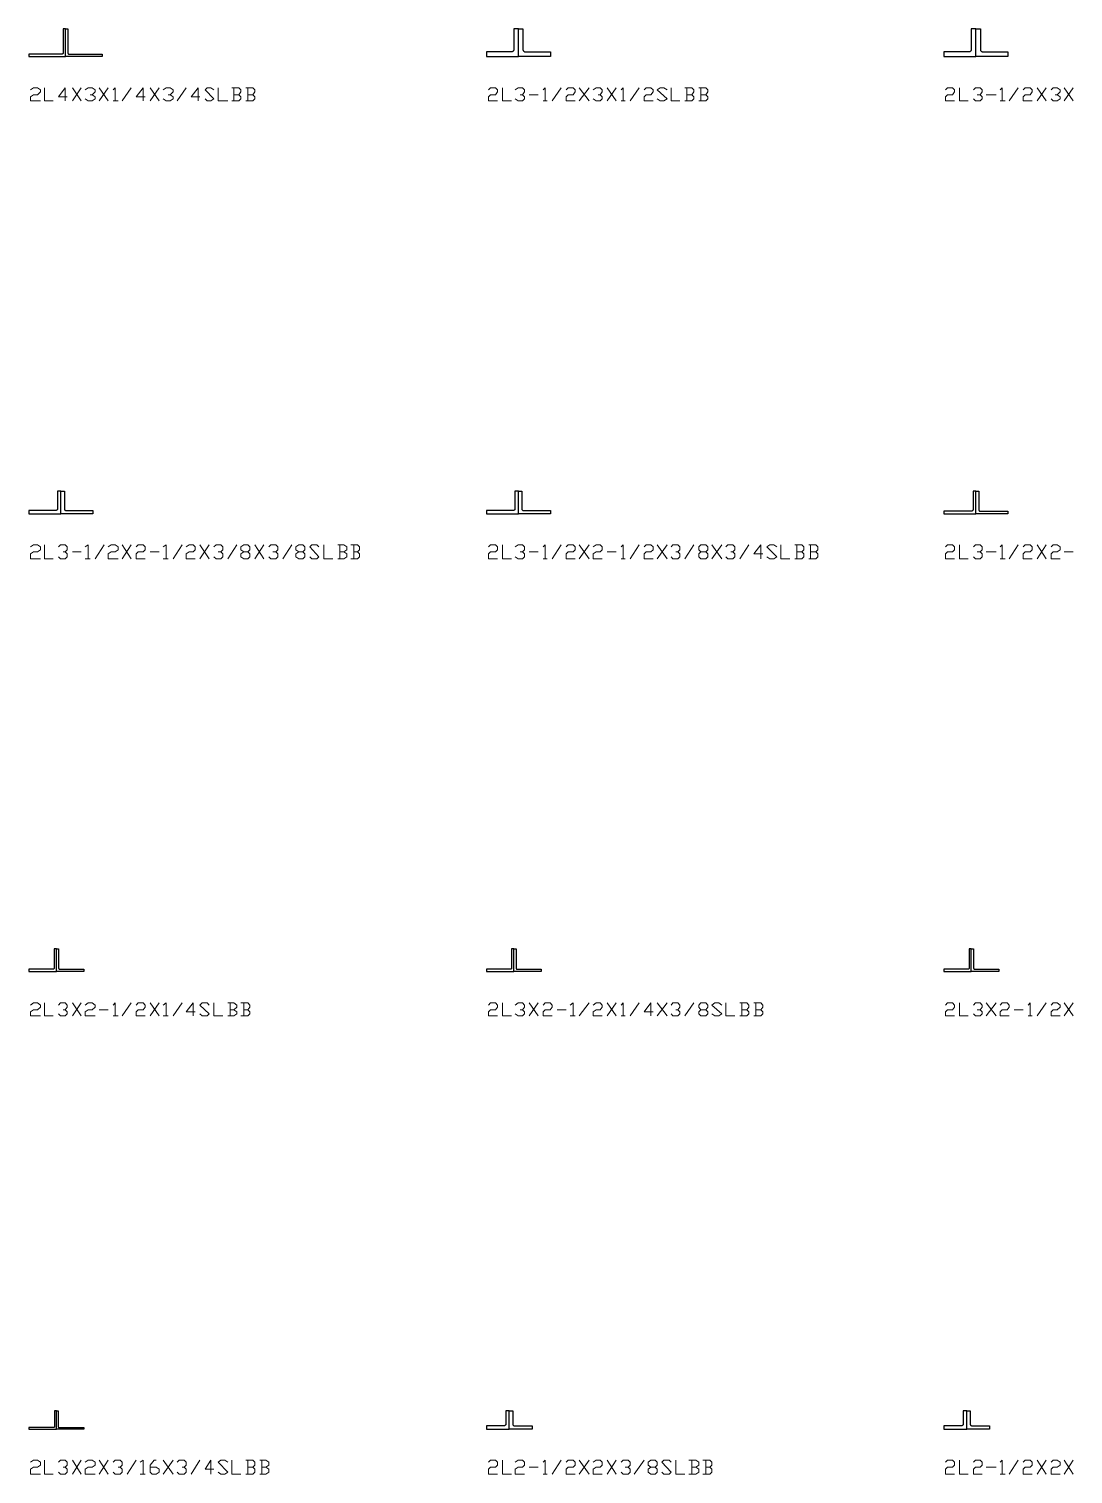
# Model space of a CAD drawing. Header units: inches. Extents: x 0 to 985, y -1555 to 12.
# Drawn here: x 0 to 114.1, y -1554.9 to -1397 of the extents above; entities that cross this region are included whole.
import ezdxf

# ---------------------------------------------------------------- set-up
doc = ezdxf.new("R2010")
doc.units = ezdxf.units.IN
doc.header["$MEASUREMENT"] = 0
doc.layers.add('AISC_STEEL', color=7, linetype='Continuous')

msp = doc.modelspace()

# ---------------------------------------------------------------- linework, layer by layer
at = {"color": 3, "lineweight": 0}
for points in [[(0.16, -1403.65), (0.49, -1403.43), (0.93, -1403.43), (1.26, -1403.65), (1.26, -1403.87), (0.93, -1404.19), (0.49, -1404.19), (0.16, -1404.41), (0.16, -1404.85), (1.26, -1404.85)], [(1.69, -1403.43), (1.69, -1404.85), (2.67, -1404.85)], [(4.2, -1404.41), (3.22, -1404.41), (3.98, -1403.43), (3.98, -1404.85)], [(4.75, -1404.85), (5.73, -1403.43)], [(4.75, -1403.43), (5.73, -1404.85)], [(6.16, -1403.65), (6.49, -1403.43), (6.93, -1403.43), (7.25, -1403.65), (7.25, -1403.87), (6.93, -1404.19), (6.71, -1404.19)], [(7.69, -1404.85), (8.67, -1403.43)], [(7.69, -1403.43), (8.67, -1404.85)], [(9.22, -1403.65), (9.43, -1403.43), (9.43, -1404.85)], [(10.2, -1404.85), (11.18, -1403.43)], [(12.71, -1404.41), (11.72, -1404.41), (12.49, -1403.43), (12.49, -1404.85)], [(13.25, -1404.85), (14.23, -1403.43)], [(13.25, -1403.43), (14.23, -1404.85)], [(14.67, -1403.65), (15, -1403.43), (15.43, -1403.43), (15.76, -1403.65), (15.76, -1403.87), (15.43, -1404.19), (15.21, -1404.19)], [(16.2, -1404.85), (17.18, -1403.43)], [(18.7, -1404.41), (17.72, -1404.41), (18.49, -1403.43), (18.49, -1404.85)], [(19.25, -1404.63), (19.47, -1404.85), (19.9, -1404.85), (20.23, -1404.63), (19.25, -1403.65), (19.47, -1403.43), (19.9, -1403.43), (20.23, -1403.65)], [(20.67, -1403.43), (20.67, -1404.85), (21.76, -1404.85)], [(22.96, -1404.19), (23.17, -1403.87), (23.17, -1403.65), (22.96, -1403.43), (22.19, -1403.43)], [(22.41, -1403.43), (22.41, -1404.85)], [(24.48, -1404.19), (24.7, -1403.87), (24.7, -1403.65), (24.48, -1403.43), (23.72, -1403.43)], [(23.94, -1403.43), (23.94, -1404.85)], [(50.22, -1403.65), (50.44, -1403.43), (50.98, -1403.43), (51.2, -1403.65), (51.2, -1403.87), (50.98, -1404.19), (50.44, -1404.19), (50.22, -1404.41), (50.22, -1404.85), (51.2, -1404.85)], [(51.75, -1403.43), (51.75, -1404.85), (52.73, -1404.85)], [(53.16, -1403.65), (53.49, -1403.43), (53.93, -1403.43), (54.15, -1403.65), (54.15, -1403.87), (53.93, -1404.19), (53.71, -1404.19)], [(56.22, -1403.65), (56.44, -1403.43), (56.44, -1404.85)], [(57.2, -1404.85), (58.18, -1403.43)], [(58.73, -1403.65), (58.94, -1403.43), (59.49, -1403.43), (59.71, -1403.65), (59.71, -1403.87), (59.49, -1404.19), (58.94, -1404.19), (58.73, -1404.41), (58.73, -1404.85), (59.71, -1404.85)], [(60.14, -1404.85), (61.23, -1403.43)], [(60.14, -1403.43), (61.23, -1404.85)], [(61.67, -1403.65), (62, -1403.43), (62.43, -1403.43), (62.65, -1403.65), (62.65, -1403.87), (62.43, -1404.19), (62.22, -1404.19)], [(63.2, -1404.85), (64.18, -1403.43)], [(63.2, -1403.43), (64.18, -1404.85)], [(64.72, -1403.65), (64.94, -1403.43), (64.94, -1404.85)], [(65.7, -1404.85), (66.69, -1403.43)], [(67.23, -1403.65), (67.45, -1403.43), (67.99, -1403.43), (68.21, -1403.65), (68.21, -1403.87), (67.99, -1404.19), (67.45, -1404.19), (67.23, -1404.41), (67.23, -1404.85), (68.21, -1404.85)], [(68.65, -1404.63), (68.98, -1404.85), (69.41, -1404.85), (69.74, -1404.63), (68.65, -1403.65), (68.98, -1403.43), (69.41, -1403.43), (69.74, -1403.65)], [(70.18, -1403.43), (70.18, -1404.85), (71.16, -1404.85)], [(72.47, -1404.19), (72.68, -1403.87), (72.68, -1403.65), (72.47, -1403.43), (71.7, -1403.43)], [(71.92, -1403.43), (71.92, -1404.85)], [(73.99, -1404.19), (74.21, -1403.87), (74.21, -1403.65), (73.99, -1403.43), (73.23, -1403.43)], [(73.45, -1403.43), (73.45, -1404.85)], [(100.17, -1403.65), (100.38, -1403.43), (100.93, -1403.43), (101.15, -1403.65), (101.15, -1403.87), (100.93, -1404.19), (100.38, -1404.19), (100.17, -1404.41), (100.17, -1404.85), (101.15, -1404.85)], [(101.69, -1403.43), (101.69, -1404.85), (102.67, -1404.85)], [(103.22, -1403.65), (103.44, -1403.43), (103.98, -1403.43), (104.2, -1403.65), (104.2, -1403.87), (103.98, -1404.19), (103.65, -1404.19)], [(106.16, -1403.65), (106.38, -1403.43), (106.38, -1404.85)], [(107.14, -1404.85), (108.13, -1403.43)], [(108.67, -1403.65), (108.89, -1403.43), (109.43, -1403.43), (109.65, -1403.65), (109.65, -1403.87), (109.43, -1404.19), (108.89, -1404.19), (108.67, -1404.41), (108.67, -1404.85), (109.65, -1404.85)], [(110.2, -1404.85), (111.18, -1403.43)], [(110.2, -1403.43), (111.18, -1404.85)], [(111.72, -1403.65), (111.94, -1403.43), (112.38, -1403.43), (112.71, -1403.65), (112.71, -1403.87), (112.38, -1404.19), (112.16, -1404.19)], [(113.14, -1404.85), (114.12, -1403.43)], [(113.14, -1403.43), (114.12, -1404.85)], [(6.93, -1404.19), (7.25, -1404.41), (7.25, -1404.63), (6.93, -1404.85), (6.49, -1404.85), (6.16, -1404.63)], [(9.22, -1404.85), (9.76, -1404.85)], [(15.43, -1404.19), (15.76, -1404.41), (15.76, -1404.63), (15.43, -1404.85), (15, -1404.85), (14.67, -1404.63)], [(22.19, -1404.85), (22.96, -1404.85), (23.17, -1404.63), (23.17, -1404.41), (22.96, -1404.19), (22.41, -1404.19)], [(23.72, -1404.85), (24.48, -1404.85), (24.7, -1404.63), (24.7, -1404.41), (24.48, -1404.19), (23.94, -1404.19)], [(53.93, -1404.19), (54.15, -1404.41), (54.15, -1404.63), (53.93, -1404.85), (53.49, -1404.85), (53.16, -1404.63)], [(54.69, -1404.19), (55.67, -1404.19)], [(56.22, -1404.85), (56.65, -1404.85)], [(62.43, -1404.19), (62.65, -1404.41), (62.65, -1404.63), (62.43, -1404.85), (62, -1404.85), (61.67, -1404.63)], [(64.72, -1404.85), (65.16, -1404.85)], [(71.7, -1404.85), (72.47, -1404.85), (72.68, -1404.63), (72.68, -1404.41), (72.47, -1404.19), (71.92, -1404.19)], [(73.23, -1404.85), (73.99, -1404.85), (74.21, -1404.63), (74.21, -1404.41), (73.99, -1404.19), (73.45, -1404.19)], [(103.98, -1404.19), (104.2, -1404.41), (104.2, -1404.63), (103.98, -1404.85), (103.44, -1404.85), (103.22, -1404.63)], [(104.64, -1404.19), (105.73, -1404.19)], [(106.16, -1404.85), (106.71, -1404.85)], [(112.38, -1404.19), (112.71, -1404.41), (112.71, -1404.63), (112.38, -1404.85), (111.94, -1404.85), (111.72, -1404.63)], [(0.16, -1453.59), (0.49, -1453.38), (0.93, -1453.38), (1.26, -1453.59), (1.26, -1453.92), (0.93, -1454.14), (0.49, -1454.14), (0.16, -1454.36), (0.16, -1454.9), (1.26, -1454.9)], [(1.69, -1453.38), (1.69, -1454.9), (2.67, -1454.9)], [(3.22, -1453.59), (3.44, -1453.38), (3.98, -1453.38), (4.2, -1453.59), (4.2, -1453.92), (3.98, -1454.14), (3.76, -1454.14)], [(3.98, -1454.14), (4.2, -1454.36), (4.2, -1454.69), (3.98, -1454.9), (3.44, -1454.9), (3.22, -1454.69)], [(4.75, -1454.14), (5.73, -1454.14)], [(6.16, -1453.59), (6.49, -1453.38), (6.49, -1454.9)], [(7.25, -1454.9), (8.23, -1453.38)], [(8.67, -1453.59), (9, -1453.38), (9.43, -1453.38), (9.76, -1453.59), (9.76, -1453.92), (9.43, -1454.14), (9, -1454.14), (8.67, -1454.36), (8.67, -1454.9), (9.76, -1454.9)], [(10.2, -1454.9), (11.18, -1453.38)], [(10.2, -1453.38), (11.18, -1454.9)], [(11.72, -1453.59), (11.94, -1453.38), (12.49, -1453.38), (12.71, -1453.59), (12.71, -1453.92), (12.49, -1454.14), (11.94, -1454.14), (11.72, -1454.36), (11.72, -1454.9), (12.71, -1454.9)], [(13.25, -1454.14), (14.23, -1454.14)], [(14.67, -1453.59), (15, -1453.38), (15, -1454.9)], [(15.76, -1454.9), (16.74, -1453.38)], [(17.18, -1453.59), (17.5, -1453.38), (17.94, -1453.38), (18.16, -1453.59), (18.16, -1453.92), (17.94, -1454.14), (17.5, -1454.14), (17.18, -1454.36), (17.18, -1454.9), (18.16, -1454.9)], [(18.7, -1454.9), (19.69, -1453.38)], [(18.7, -1453.38), (19.69, -1454.9)], [(20.23, -1453.59), (20.45, -1453.38), (20.99, -1453.38), (21.21, -1453.59), (21.21, -1453.92), (20.99, -1454.14), (20.67, -1454.14)], [(20.99, -1454.14), (21.21, -1454.36), (21.21, -1454.69), (20.99, -1454.9), (20.45, -1454.9), (20.23, -1454.69)], [(21.76, -1454.9), (22.74, -1453.38)], [(23.94, -1454.14), (24.16, -1454.36), (24.16, -1454.69), (23.94, -1454.9), (23.5, -1454.9), (23.17, -1454.69), (23.17, -1454.36), (23.5, -1454.14), (23.94, -1454.14), (24.16, -1453.92), (24.16, -1453.59), (23.94, -1453.38), (23.5, -1453.38), (23.17, -1453.59), (23.17, -1453.92), (23.5, -1454.14)], [(24.7, -1454.9), (25.68, -1453.38)], [(24.7, -1453.38), (25.68, -1454.9)], [(26.23, -1453.59), (26.45, -1453.38), (26.99, -1453.38), (27.21, -1453.59), (27.21, -1453.92), (26.99, -1454.14), (26.66, -1454.14)], [(26.99, -1454.14), (27.21, -1454.36), (27.21, -1454.69), (26.99, -1454.9), (26.45, -1454.9), (26.23, -1454.69)], [(27.75, -1454.9), (28.74, -1453.38)], [(29.94, -1454.14), (30.15, -1454.36), (30.15, -1454.69), (29.94, -1454.9), (29.5, -1454.9), (29.17, -1454.69), (29.17, -1454.36), (29.5, -1454.14), (29.94, -1454.14), (30.15, -1453.92), (30.15, -1453.59), (29.94, -1453.38), (29.5, -1453.38), (29.17, -1453.59), (29.17, -1453.92), (29.5, -1454.14)], [(30.7, -1454.69), (30.92, -1454.9), (31.46, -1454.9), (31.68, -1454.69), (30.7, -1453.59), (30.92, -1453.38), (31.46, -1453.38), (31.68, -1453.59)], [(32.23, -1453.38), (32.23, -1454.9), (33.21, -1454.9)], [(34.41, -1454.14), (34.73, -1453.92), (34.73, -1453.59), (34.41, -1453.38), (33.75, -1453.38)], [(33.75, -1454.9), (34.41, -1454.9), (34.73, -1454.69), (34.73, -1454.36), (34.41, -1454.14), (33.97, -1454.14)], [(33.97, -1453.38), (33.97, -1454.9)], [(35.93, -1454.14), (36.15, -1453.92), (36.15, -1453.59), (35.93, -1453.38), (35.17, -1453.38)], [(35.17, -1454.9), (35.93, -1454.9), (36.15, -1454.69), (36.15, -1454.36), (35.93, -1454.14), (35.5, -1454.14)], [(35.5, -1453.38), (35.5, -1454.9)], [(50.22, -1453.59), (50.44, -1453.38), (50.98, -1453.38), (51.2, -1453.59), (51.2, -1453.92), (50.98, -1454.14), (50.44, -1454.14), (50.22, -1454.36), (50.22, -1454.9), (51.2, -1454.9)], [(51.75, -1453.38), (51.75, -1454.9), (52.73, -1454.9)], [(53.16, -1453.59), (53.49, -1453.38), (53.93, -1453.38), (54.15, -1453.59), (54.15, -1453.92), (53.93, -1454.14), (53.71, -1454.14)], [(53.93, -1454.14), (54.15, -1454.36), (54.15, -1454.69), (53.93, -1454.9), (53.49, -1454.9), (53.16, -1454.69)], [(54.69, -1454.14), (55.67, -1454.14)], [(56.22, -1453.59), (56.44, -1453.38), (56.44, -1454.9)], [(57.2, -1454.9), (58.18, -1453.38)], [(58.73, -1453.59), (58.94, -1453.38), (59.49, -1453.38), (59.71, -1453.59), (59.71, -1453.92), (59.49, -1454.14), (58.94, -1454.14), (58.73, -1454.36), (58.73, -1454.9), (59.71, -1454.9)], [(60.14, -1454.9), (61.23, -1453.38)], [(60.14, -1453.38), (61.23, -1454.9)], [(61.67, -1453.59), (62, -1453.38), (62.43, -1453.38), (62.65, -1453.59), (62.65, -1453.92), (62.43, -1454.14), (62, -1454.14), (61.67, -1454.36), (61.67, -1454.9), (62.65, -1454.9)], [(63.2, -1454.14), (64.18, -1454.14)], [(64.72, -1453.59), (64.94, -1453.38), (64.94, -1454.9)], [(65.7, -1454.9), (66.69, -1453.38)], [(67.23, -1453.59), (67.45, -1453.38), (67.99, -1453.38), (68.21, -1453.59), (68.21, -1453.92), (67.99, -1454.14), (67.45, -1454.14), (67.23, -1454.36), (67.23, -1454.9), (68.21, -1454.9)], [(68.65, -1454.9), (69.74, -1453.38)], [(68.65, -1453.38), (69.74, -1454.9)], [(70.18, -1453.59), (70.39, -1453.38), (70.94, -1453.38), (71.16, -1453.59), (71.16, -1453.92), (70.94, -1454.14), (70.72, -1454.14)], [(70.94, -1454.14), (71.16, -1454.36), (71.16, -1454.69), (70.94, -1454.9), (70.39, -1454.9), (70.18, -1454.69)], [(71.7, -1454.9), (72.68, -1453.38)], [(73.99, -1454.14), (74.21, -1454.36), (74.21, -1454.69), (73.99, -1454.9), (73.45, -1454.9), (73.23, -1454.69), (73.23, -1454.36), (73.45, -1454.14), (73.99, -1454.14), (74.21, -1453.92), (74.21, -1453.59), (73.99, -1453.38), (73.45, -1453.38), (73.23, -1453.59), (73.23, -1453.92), (73.45, -1454.14)], [(74.65, -1454.9), (75.74, -1453.38)], [(74.65, -1453.38), (75.74, -1454.9)], [(76.17, -1453.59), (76.39, -1453.38), (76.94, -1453.38), (77.16, -1453.59), (77.16, -1453.92), (76.94, -1454.14), (76.72, -1454.14)], [(76.94, -1454.14), (77.16, -1454.36), (77.16, -1454.69), (76.94, -1454.9), (76.39, -1454.9), (76.17, -1454.69)], [(77.7, -1454.9), (78.68, -1453.38)], [(80.21, -1454.36), (79.23, -1454.36), (79.99, -1453.38), (79.99, -1454.9)], [(80.64, -1454.69), (80.97, -1454.9), (81.41, -1454.9), (81.74, -1454.69), (80.64, -1453.59), (80.97, -1453.38), (81.41, -1453.38), (81.74, -1453.59)], [(82.17, -1453.38), (82.17, -1454.9), (83.15, -1454.9)], [(84.46, -1454.14), (84.68, -1453.92), (84.68, -1453.59), (84.46, -1453.38), (83.7, -1453.38)], [(83.7, -1454.9), (84.46, -1454.9), (84.68, -1454.69), (84.68, -1454.36), (84.46, -1454.14), (83.92, -1454.14)], [(83.92, -1453.38), (83.92, -1454.9)], [(85.99, -1454.14), (86.21, -1453.92), (86.21, -1453.59), (85.99, -1453.38), (85.23, -1453.38)], [(85.23, -1454.9), (85.99, -1454.9), (86.21, -1454.69), (86.21, -1454.36), (85.99, -1454.14), (85.44, -1454.14)], [(85.44, -1453.38), (85.44, -1454.9)], [(100.17, -1453.59), (100.38, -1453.38), (100.93, -1453.38), (101.15, -1453.59), (101.15, -1453.92), (100.93, -1454.14), (100.38, -1454.14), (100.17, -1454.36), (100.17, -1454.9), (101.15, -1454.9)], [(101.69, -1453.38), (101.69, -1454.9), (102.67, -1454.9)], [(103.22, -1453.59), (103.44, -1453.38), (103.98, -1453.38), (104.2, -1453.59), (104.2, -1453.92), (103.98, -1454.14), (103.65, -1454.14)], [(103.98, -1454.14), (104.2, -1454.36), (104.2, -1454.69), (103.98, -1454.9), (103.44, -1454.9), (103.22, -1454.69)], [(104.64, -1454.14), (105.73, -1454.14)], [(106.16, -1453.59), (106.38, -1453.38), (106.38, -1454.9)], [(107.14, -1454.9), (108.13, -1453.38)], [(108.67, -1453.59), (108.89, -1453.38), (109.43, -1453.38), (109.65, -1453.59), (109.65, -1453.92), (109.43, -1454.14), (108.89, -1454.14), (108.67, -1454.36), (108.67, -1454.9), (109.65, -1454.9)], [(110.2, -1454.9), (111.18, -1453.38)], [(110.2, -1453.38), (111.18, -1454.9)], [(111.72, -1453.59), (111.94, -1453.38), (112.38, -1453.38), (112.71, -1453.59), (112.71, -1453.92), (112.38, -1454.14), (111.94, -1454.14), (111.72, -1454.36), (111.72, -1454.9), (112.71, -1454.9)], [(113.14, -1454.14), (114.12, -1454.14)], [(6.16, -1454.9), (6.71, -1454.9)], [(14.67, -1454.9), (15.21, -1454.9)], [(56.22, -1454.9), (56.65, -1454.9)], [(64.72, -1454.9), (65.16, -1454.9)], [(106.16, -1454.9), (106.71, -1454.9)], [(0.16, -1503.65), (0.49, -1503.43), (0.93, -1503.43), (1.26, -1503.65), (1.26, -1503.87), (0.93, -1504.19), (0.49, -1504.19), (0.16, -1504.41), (0.16, -1504.85), (1.26, -1504.85)], [(1.69, -1503.43), (1.69, -1504.85), (2.67, -1504.85)], [(3.22, -1503.65), (3.44, -1503.43), (3.98, -1503.43), (4.2, -1503.65), (4.2, -1503.87), (3.98, -1504.19), (3.76, -1504.19)], [(3.98, -1504.19), (4.2, -1504.41), (4.2, -1504.63), (3.98, -1504.85), (3.44, -1504.85), (3.22, -1504.63)], [(4.75, -1504.85), (5.73, -1503.43)], [(4.75, -1503.43), (5.73, -1504.85)], [(6.16, -1503.65), (6.49, -1503.43), (6.93, -1503.43), (7.25, -1503.65), (7.25, -1503.87), (6.93, -1504.19), (6.49, -1504.19), (6.16, -1504.41), (6.16, -1504.85), (7.25, -1504.85)], [(7.69, -1504.19), (8.67, -1504.19)], [(9.22, -1503.65), (9.43, -1503.43), (9.43, -1504.85)], [(10.2, -1504.85), (11.18, -1503.43)], [(11.72, -1503.65), (11.94, -1503.43), (12.49, -1503.43), (12.71, -1503.65), (12.71, -1503.87), (12.49, -1504.19), (11.94, -1504.19), (11.72, -1504.41), (11.72, -1504.85), (12.71, -1504.85)], [(13.25, -1504.85), (14.23, -1503.43)], [(13.25, -1503.43), (14.23, -1504.85)], [(14.67, -1503.65), (15, -1503.43), (15, -1504.85)], [(15.76, -1504.85), (16.74, -1503.43)], [(18.16, -1504.41), (17.18, -1504.41), (17.94, -1503.43), (17.94, -1504.85)], [(18.7, -1504.63), (18.92, -1504.85), (19.47, -1504.85), (19.69, -1504.63), (18.7, -1503.65), (18.92, -1503.43), (19.47, -1503.43), (19.69, -1503.65)], [(20.23, -1503.43), (20.23, -1504.85), (21.21, -1504.85)], [(22.41, -1504.19), (22.74, -1503.87), (22.74, -1503.65), (22.41, -1503.43), (21.76, -1503.43)], [(21.76, -1504.85), (22.41, -1504.85), (22.74, -1504.63), (22.74, -1504.41), (22.41, -1504.19), (21.98, -1504.19)], [(21.98, -1503.43), (21.98, -1504.85)], [(23.94, -1504.19), (24.16, -1503.87), (24.16, -1503.65), (23.94, -1503.43), (23.17, -1503.43)], [(23.17, -1504.85), (23.94, -1504.85), (24.16, -1504.63), (24.16, -1504.41), (23.94, -1504.19), (23.5, -1504.19)], [(23.5, -1503.43), (23.5, -1504.85)], [(50.22, -1503.65), (50.44, -1503.43), (50.98, -1503.43), (51.2, -1503.65), (51.2, -1503.87), (50.98, -1504.19), (50.44, -1504.19), (50.22, -1504.41), (50.22, -1504.85), (51.2, -1504.85)], [(51.75, -1503.43), (51.75, -1504.85), (52.73, -1504.85)], [(53.16, -1503.65), (53.49, -1503.43), (53.93, -1503.43), (54.15, -1503.65), (54.15, -1503.87), (53.93, -1504.19), (53.71, -1504.19)], [(53.93, -1504.19), (54.15, -1504.41), (54.15, -1504.63), (53.93, -1504.85), (53.49, -1504.85), (53.16, -1504.63)], [(54.69, -1504.85), (55.67, -1503.43)], [(54.69, -1503.43), (55.67, -1504.85)], [(56.22, -1503.65), (56.44, -1503.43), (56.98, -1503.43), (57.2, -1503.65), (57.2, -1503.87), (56.98, -1504.19), (56.44, -1504.19), (56.22, -1504.41), (56.22, -1504.85), (57.2, -1504.85)], [(57.74, -1504.19), (58.73, -1504.19)], [(59.16, -1503.65), (59.49, -1503.43), (59.49, -1504.85)], [(60.14, -1504.85), (61.23, -1503.43)], [(61.67, -1503.65), (62, -1503.43), (62.43, -1503.43), (62.65, -1503.65), (62.65, -1503.87), (62.43, -1504.19), (62, -1504.19), (61.67, -1504.41), (61.67, -1504.85), (62.65, -1504.85)], [(63.2, -1504.85), (64.18, -1503.43)], [(63.2, -1503.43), (64.18, -1504.85)], [(64.72, -1503.65), (64.94, -1503.43), (64.94, -1504.85)], [(65.7, -1504.85), (66.69, -1503.43)], [(68.21, -1504.41), (67.23, -1504.41), (67.99, -1503.43), (67.99, -1504.85)], [(68.65, -1504.85), (69.74, -1503.43)], [(68.65, -1503.43), (69.74, -1504.85)], [(70.18, -1503.65), (70.39, -1503.43), (70.94, -1503.43), (71.16, -1503.65), (71.16, -1503.87), (70.94, -1504.19), (70.72, -1504.19)], [(70.94, -1504.19), (71.16, -1504.41), (71.16, -1504.63), (70.94, -1504.85), (70.39, -1504.85), (70.18, -1504.63)], [(71.7, -1504.85), (72.68, -1503.43)], [(73.99, -1504.19), (74.21, -1504.41), (74.21, -1504.63), (73.99, -1504.85), (73.45, -1504.85), (73.23, -1504.63), (73.23, -1504.41), (73.45, -1504.19), (73.99, -1504.19), (74.21, -1503.87), (74.21, -1503.65), (73.99, -1503.43), (73.45, -1503.43), (73.23, -1503.65), (73.23, -1503.87), (73.45, -1504.19)], [(74.65, -1504.63), (74.97, -1504.85), (75.41, -1504.85), (75.74, -1504.63), (74.65, -1503.65), (74.97, -1503.43), (75.41, -1503.43), (75.74, -1503.65)], [(76.17, -1503.43), (76.17, -1504.85), (77.16, -1504.85)], [(78.46, -1504.19), (78.68, -1503.87), (78.68, -1503.65), (78.46, -1503.43), (77.7, -1503.43)], [(77.7, -1504.85), (78.46, -1504.85), (78.68, -1504.63), (78.68, -1504.41), (78.46, -1504.19), (77.92, -1504.19)], [(77.92, -1503.43), (77.92, -1504.85)], [(79.99, -1504.19), (80.21, -1503.87), (80.21, -1503.65), (79.99, -1503.43), (79.23, -1503.43)], [(79.23, -1504.85), (79.99, -1504.85), (80.21, -1504.63), (80.21, -1504.41), (79.99, -1504.19), (79.45, -1504.19)], [(79.45, -1503.43), (79.45, -1504.85)], [(100.17, -1503.65), (100.38, -1503.43), (100.93, -1503.43), (101.15, -1503.65), (101.15, -1503.87), (100.93, -1504.19), (100.38, -1504.19), (100.17, -1504.41), (100.17, -1504.85), (101.15, -1504.85)], [(101.69, -1503.43), (101.69, -1504.85), (102.67, -1504.85)], [(103.22, -1503.65), (103.44, -1503.43), (103.98, -1503.43), (104.2, -1503.65), (104.2, -1503.87), (103.98, -1504.19), (103.65, -1504.19)], [(103.98, -1504.19), (104.2, -1504.41), (104.2, -1504.63), (103.98, -1504.85), (103.44, -1504.85), (103.22, -1504.63)], [(104.64, -1504.85), (105.73, -1503.43)], [(104.64, -1503.43), (105.73, -1504.85)], [(106.16, -1503.65), (106.38, -1503.43), (106.93, -1503.43), (107.14, -1503.65), (107.14, -1503.87), (106.93, -1504.19), (106.38, -1504.19), (106.16, -1504.41), (106.16, -1504.85), (107.14, -1504.85)], [(107.69, -1504.19), (108.67, -1504.19)], [(109.22, -1503.65), (109.43, -1503.43), (109.43, -1504.85)], [(110.2, -1504.85), (111.18, -1503.43)], [(111.72, -1503.65), (111.94, -1503.43), (112.38, -1503.43), (112.71, -1503.65), (112.71, -1503.87), (112.38, -1504.19), (111.94, -1504.19), (111.72, -1504.41), (111.72, -1504.85), (112.71, -1504.85)], [(113.14, -1504.85), (114.12, -1503.43)], [(113.14, -1503.43), (114.12, -1504.85)], [(9.22, -1504.85), (9.76, -1504.85)], [(14.67, -1504.85), (15.21, -1504.85)], [(59.16, -1504.85), (59.71, -1504.85)], [(64.72, -1504.85), (65.16, -1504.85)], [(109.22, -1504.85), (109.65, -1504.85)], [(0.16, -1553.59), (0.49, -1553.38), (0.93, -1553.38), (1.26, -1553.59), (1.26, -1553.92), (0.93, -1554.14), (0.49, -1554.14), (0.16, -1554.36), (0.16, -1554.9), (1.26, -1554.9)], [(1.69, -1553.38), (1.69, -1554.9), (2.67, -1554.9)], [(3.22, -1553.59), (3.44, -1553.38), (3.98, -1553.38), (4.2, -1553.59), (4.2, -1553.92), (3.98, -1554.14), (3.76, -1554.14)], [(4.75, -1554.9), (5.73, -1553.38)], [(4.75, -1553.38), (5.73, -1554.9)], [(6.16, -1553.59), (6.49, -1553.38), (6.93, -1553.38), (7.25, -1553.59), (7.25, -1553.92), (6.93, -1554.14), (6.49, -1554.14), (6.16, -1554.36), (6.16, -1554.9), (7.25, -1554.9)], [(7.69, -1554.9), (8.67, -1553.38)], [(7.69, -1553.38), (8.67, -1554.9)], [(9.22, -1553.59), (9.43, -1553.38), (9.98, -1553.38), (10.2, -1553.59), (10.2, -1553.92), (9.98, -1554.14), (9.76, -1554.14)], [(10.74, -1554.9), (11.72, -1553.38)], [(12.16, -1553.59), (12.49, -1553.38), (12.49, -1554.9)], [(13.25, -1554.14), (13.91, -1554.14), (14.23, -1554.36), (14.23, -1554.69), (13.91, -1554.9), (13.47, -1554.9), (13.25, -1554.69), (13.25, -1553.92), (13.69, -1553.38), (13.91, -1553.38)], [(14.67, -1554.9), (15.76, -1553.38)], [(14.67, -1553.38), (15.76, -1554.9)], [(16.2, -1553.59), (16.41, -1553.38), (16.96, -1553.38), (17.18, -1553.59), (17.18, -1553.92), (16.96, -1554.14), (16.74, -1554.14)], [(17.72, -1554.9), (18.7, -1553.38)], [(20.23, -1554.36), (19.25, -1554.36), (19.9, -1553.38), (19.9, -1554.9)], [(20.67, -1554.69), (20.99, -1554.9), (21.43, -1554.9), (21.76, -1554.69), (20.67, -1553.59), (20.99, -1553.38), (21.43, -1553.38), (21.76, -1553.59)], [(22.19, -1553.38), (22.19, -1554.9), (23.17, -1554.9)], [(24.48, -1554.14), (24.7, -1553.92), (24.7, -1553.59), (24.48, -1553.38), (23.72, -1553.38)], [(23.94, -1553.38), (23.94, -1554.9)], [(25.9, -1554.14), (26.23, -1553.92), (26.23, -1553.59), (25.9, -1553.38), (25.25, -1553.38)], [(25.46, -1553.38), (25.46, -1554.9)], [(50.22, -1553.59), (50.44, -1553.38), (50.98, -1553.38), (51.2, -1553.59), (51.2, -1553.92), (50.98, -1554.14), (50.44, -1554.14), (50.22, -1554.36), (50.22, -1554.9), (51.2, -1554.9)], [(51.75, -1553.38), (51.75, -1554.9), (52.73, -1554.9)], [(53.16, -1553.59), (53.49, -1553.38), (53.93, -1553.38), (54.15, -1553.59), (54.15, -1553.92), (53.93, -1554.14), (53.49, -1554.14), (53.16, -1554.36), (53.16, -1554.9), (54.15, -1554.9)], [(56.22, -1553.59), (56.44, -1553.38), (56.44, -1554.9)], [(57.2, -1554.9), (58.18, -1553.38)], [(58.73, -1553.59), (58.94, -1553.38), (59.49, -1553.38), (59.71, -1553.59), (59.71, -1553.92), (59.49, -1554.14), (58.94, -1554.14), (58.73, -1554.36), (58.73, -1554.9), (59.71, -1554.9)], [(60.14, -1554.9), (61.23, -1553.38)], [(60.14, -1553.38), (61.23, -1554.9)], [(61.67, -1553.59), (62, -1553.38), (62.43, -1553.38), (62.65, -1553.59), (62.65, -1553.92), (62.43, -1554.14), (62, -1554.14), (61.67, -1554.36), (61.67, -1554.9), (62.65, -1554.9)], [(63.2, -1554.9), (64.18, -1553.38)], [(63.2, -1553.38), (64.18, -1554.9)], [(64.72, -1553.59), (64.94, -1553.38), (65.49, -1553.38), (65.7, -1553.59), (65.7, -1553.92), (65.49, -1554.14), (65.16, -1554.14)], [(66.14, -1554.9), (67.23, -1553.38)], [(68.43, -1554.14), (68.65, -1554.36), (68.65, -1554.69), (68.43, -1554.9), (67.99, -1554.9), (67.67, -1554.69), (67.67, -1554.36), (67.99, -1554.14), (68.43, -1554.14), (68.65, -1553.92), (68.65, -1553.59), (68.43, -1553.38), (67.99, -1553.38), (67.67, -1553.59), (67.67, -1553.92), (67.99, -1554.14)], [(69.19, -1554.69), (69.41, -1554.9), (69.96, -1554.9), (70.18, -1554.69), (69.19, -1553.59), (69.41, -1553.38), (69.96, -1553.38), (70.18, -1553.59)], [(70.72, -1553.38), (70.72, -1554.9), (71.7, -1554.9)], [(72.9, -1554.14), (73.23, -1553.92), (73.23, -1553.59), (72.9, -1553.38), (72.14, -1553.38)], [(72.47, -1553.38), (72.47, -1554.9)], [(74.43, -1554.14), (74.65, -1553.92), (74.65, -1553.59), (74.43, -1553.38), (73.67, -1553.38)], [(73.99, -1553.38), (73.99, -1554.9)], [(100.17, -1553.59), (100.38, -1553.38), (100.93, -1553.38), (101.15, -1553.59), (101.15, -1553.92), (100.93, -1554.14), (100.38, -1554.14), (100.17, -1554.36), (100.17, -1554.9), (101.15, -1554.9)], [(101.69, -1553.38), (101.69, -1554.9), (102.67, -1554.9)], [(103.22, -1553.59), (103.44, -1553.38), (103.98, -1553.38), (104.2, -1553.59), (104.2, -1553.92), (103.98, -1554.14), (103.44, -1554.14), (103.22, -1554.36), (103.22, -1554.9), (104.2, -1554.9)], [(106.16, -1553.59), (106.38, -1553.38), (106.38, -1554.9)], [(107.14, -1554.9), (108.13, -1553.38)], [(108.67, -1553.59), (108.89, -1553.38), (109.43, -1553.38), (109.65, -1553.59), (109.65, -1553.92), (109.43, -1554.14), (108.89, -1554.14), (108.67, -1554.36), (108.67, -1554.9), (109.65, -1554.9)], [(110.2, -1554.9), (111.18, -1553.38)], [(110.2, -1553.38), (111.18, -1554.9)], [(111.72, -1553.59), (111.94, -1553.38), (112.38, -1553.38), (112.71, -1553.59), (112.71, -1553.92), (112.38, -1554.14), (111.94, -1554.14), (111.72, -1554.36), (111.72, -1554.9), (112.71, -1554.9)], [(113.14, -1554.9), (114.12, -1553.38)], [(113.14, -1553.38), (114.12, -1554.9)], [(3.98, -1554.14), (4.2, -1554.36), (4.2, -1554.69), (3.98, -1554.9), (3.44, -1554.9), (3.22, -1554.69)], [(9.98, -1554.14), (10.2, -1554.36), (10.2, -1554.69), (9.98, -1554.9), (9.43, -1554.9), (9.22, -1554.69)], [(12.16, -1554.9), (12.71, -1554.9)], [(16.96, -1554.14), (17.18, -1554.36), (17.18, -1554.69), (16.96, -1554.9), (16.41, -1554.9), (16.2, -1554.69)], [(23.72, -1554.9), (24.48, -1554.9), (24.7, -1554.69), (24.7, -1554.36), (24.48, -1554.14), (23.94, -1554.14)], [(25.25, -1554.9), (25.9, -1554.9), (26.23, -1554.69), (26.23, -1554.36), (25.9, -1554.14), (25.46, -1554.14)], [(54.69, -1554.14), (55.67, -1554.14)], [(56.22, -1554.9), (56.65, -1554.9)], [(65.49, -1554.14), (65.7, -1554.36), (65.7, -1554.69), (65.49, -1554.9), (64.94, -1554.9), (64.72, -1554.69)], [(72.14, -1554.9), (72.9, -1554.9), (73.23, -1554.69), (73.23, -1554.36), (72.9, -1554.14), (72.47, -1554.14)], [(73.67, -1554.9), (74.43, -1554.9), (74.65, -1554.69), (74.65, -1554.36), (74.43, -1554.14), (73.99, -1554.14)], [(104.64, -1554.14), (105.73, -1554.14)], [(106.16, -1554.9), (106.71, -1554.9)]]:
    msp.add_lwpolyline(points, dxfattribs=at)
at = {"layer": 'AISC_STEEL'}
for points in [[(0, -1400), (4, -1400), (4, -1397), (3.75, -1397), (3.75, -1399.62), (3.75, -1399.64), (3.75, -1399.66), (3.74, -1399.67), (3.73, -1399.69), (3.72, -1399.7), (3.71, -1399.71), (3.7, -1399.72), (3.69, -1399.73), (3.67, -1399.74), (3.66, -1399.75), (3.64, -1399.75), (3.62, -1399.75), (0, -1399.75)], [(8, -1400), (4, -1400), (4, -1397), (4.25, -1397), (4.25, -1399.62), (4.25, -1399.64), (4.25, -1399.66), (4.26, -1399.67), (4.27, -1399.69), (4.28, -1399.7), (4.29, -1399.71), (4.3, -1399.72), (4.31, -1399.73), (4.33, -1399.74), (4.34, -1399.75), (4.36, -1399.75), (4.38, -1399.75), (8, -1399.75)], [(50, -1400), (53.5, -1400), (53.5, -1397), (53, -1397), (53, -1399.25), (53, -1399.28), (52.99, -1399.31), (52.99, -1399.33), (52.98, -1399.36), (52.96, -1399.38), (52.95, -1399.41), (52.93, -1399.43), (52.91, -1399.45), (52.88, -1399.46), (52.86, -1399.48), (52.83, -1399.49), (52.81, -1399.49), (52.78, -1399.5), (52.75, -1399.5), (50, -1399.5)], [(57, -1400), (53.5, -1400), (53.5, -1397), (54, -1397), (54, -1399.25), (54, -1399.28), (54.01, -1399.31), (54.01, -1399.33), (54.02, -1399.36), (54.04, -1399.38), (54.05, -1399.41), (54.07, -1399.43), (54.09, -1399.45), (54.12, -1399.46), (54.14, -1399.48), (54.17, -1399.49), (54.19, -1399.49), (54.22, -1399.5), (54.25, -1399.5), (57, -1399.5)], [(100, -1400), (103.5, -1400), (103.5, -1397), (103, -1397), (103, -1399.25), (103, -1399.28), (102.99, -1399.31), (102.99, -1399.33), (102.98, -1399.36), (102.96, -1399.38), (102.95, -1399.41), (102.93, -1399.43), (102.91, -1399.45), (102.88, -1399.46), (102.86, -1399.48), (102.83, -1399.49), (102.81, -1399.49), (102.78, -1399.5), (102.75, -1399.5), (100, -1399.5)], [(107, -1400), (103.5, -1400), (103.5, -1397), (104, -1397), (104, -1399.25), (104, -1399.28), (104.01, -1399.31), (104.01, -1399.33), (104.02, -1399.36), (104.04, -1399.38), (104.05, -1399.41), (104.07, -1399.43), (104.09, -1399.45), (104.12, -1399.46), (104.14, -1399.48), (104.17, -1399.49), (104.19, -1399.49), (104.22, -1399.5), (104.25, -1399.5), (107, -1399.5)], [(0, -1450), (3.5, -1450), (3.5, -1447.5), (3.12, -1447.5), (3.12, -1449.44), (3.12, -1449.46), (3.12, -1449.49), (3.11, -1449.51), (3.1, -1449.53), (3.09, -1449.55), (3.07, -1449.57), (3.05, -1449.59), (3.03, -1449.6), (3.01, -1449.61), (2.99, -1449.62), (2.96, -1449.62), (2.94, -1449.62), (0, -1449.62)], [(7, -1450), (3.5, -1450), (3.5, -1447.5), (3.88, -1447.5), (3.88, -1449.44), (3.88, -1449.46), (3.88, -1449.49), (3.89, -1449.51), (3.9, -1449.53), (3.91, -1449.55), (3.93, -1449.57), (3.95, -1449.59), (3.97, -1449.6), (3.99, -1449.61), (4.01, -1449.62), (4.04, -1449.62), (4.06, -1449.62), (7, -1449.62)], [(50, -1450), (53.5, -1450), (53.5, -1447.5), (53.12, -1447.5), (53.12, -1449.44), (53.12, -1449.46), (53.12, -1449.49), (53.11, -1449.51), (53.1, -1449.53), (53.09, -1449.55), (53.07, -1449.57), (53.05, -1449.59), (53.03, -1449.6), (53.01, -1449.61), (52.99, -1449.62), (52.96, -1449.62), (52.94, -1449.62), (50, -1449.62)], [(57, -1450), (53.5, -1450), (53.5, -1447.5), (53.88, -1447.5), (53.88, -1449.44), (53.88, -1449.46), (53.88, -1449.49), (53.89, -1449.51), (53.9, -1449.53), (53.91, -1449.55), (53.93, -1449.57), (53.95, -1449.59), (53.97, -1449.6), (53.99, -1449.61), (54.01, -1449.62), (54.04, -1449.62), (54.06, -1449.62), (57, -1449.62)], [(100, -1450), (103.5, -1450), (103.5, -1447.5), (103.19, -1447.5), (103.19, -1449.53), (103.19, -1449.55), (103.18, -1449.57), (103.18, -1449.59), (103.17, -1449.61), (103.15, -1449.63), (103.14, -1449.64), (103.13, -1449.65), (103.11, -1449.67), (103.09, -1449.68), (103.07, -1449.68), (103.05, -1449.69), (103.03, -1449.69), (100, -1449.69)], [(107, -1450), (103.5, -1450), (103.5, -1447.5), (103.81, -1447.5), (103.81, -1449.53), (103.81, -1449.55), (103.82, -1449.57), (103.82, -1449.59), (103.83, -1449.61), (103.85, -1449.63), (103.86, -1449.64), (103.87, -1449.65), (103.89, -1449.67), (103.91, -1449.68), (103.93, -1449.68), (103.95, -1449.69), (103.97, -1449.69), (107, -1449.69)], [(0, -1500), (3, -1500), (3, -1497.5), (2.75, -1497.5), (2.75, -1499.62), (2.75, -1499.64), (2.75, -1499.66), (2.74, -1499.67), (2.73, -1499.69), (2.72, -1499.7), (2.71, -1499.71), (2.7, -1499.72), (2.69, -1499.73), (2.67, -1499.74), (2.66, -1499.75), (2.64, -1499.75), (2.62, -1499.75), (0, -1499.75)], [(6, -1500), (3, -1500), (3, -1497.5), (3.25, -1497.5), (3.25, -1499.62), (3.25, -1499.64), (3.25, -1499.66), (3.26, -1499.67), (3.27, -1499.69), (3.28, -1499.7), (3.29, -1499.71), (3.3, -1499.72), (3.31, -1499.73), (3.33, -1499.74), (3.34, -1499.75), (3.36, -1499.75), (3.38, -1499.75), (6, -1499.75)], [(50, -1500), (53, -1500), (53, -1497.5), (52.75, -1497.5), (52.75, -1499.62), (52.75, -1499.64), (52.75, -1499.66), (52.74, -1499.67), (52.73, -1499.69), (52.72, -1499.7), (52.71, -1499.71), (52.7, -1499.72), (52.69, -1499.73), (52.67, -1499.74), (52.66, -1499.75), (52.64, -1499.75), (52.62, -1499.75), (50, -1499.75)], [(56, -1500), (53, -1500), (53, -1497.5), (53.25, -1497.5), (53.25, -1499.62), (53.25, -1499.64), (53.25, -1499.66), (53.26, -1499.67), (53.27, -1499.69), (53.28, -1499.7), (53.29, -1499.71), (53.3, -1499.72), (53.31, -1499.73), (53.33, -1499.74), (53.34, -1499.75), (53.36, -1499.75), (53.38, -1499.75), (56, -1499.75)], [(100, -1500), (103, -1500), (103, -1497.5), (102.75, -1497.5), (102.75, -1499.62), (102.75, -1499.64), (102.75, -1499.66), (102.74, -1499.67), (102.73, -1499.69), (102.72, -1499.7), (102.71, -1499.71), (102.7, -1499.72), (102.69, -1499.73), (102.67, -1499.74), (102.66, -1499.75), (102.64, -1499.75), (102.62, -1499.75), (100, -1499.75)], [(106, -1500), (103, -1500), (103, -1497.5), (103.25, -1497.5), (103.25, -1499.62), (103.25, -1499.64), (103.25, -1499.66), (103.26, -1499.67), (103.27, -1499.69), (103.28, -1499.7), (103.29, -1499.71), (103.3, -1499.72), (103.31, -1499.73), (103.33, -1499.74), (103.34, -1499.75), (103.36, -1499.75), (103.38, -1499.75), (106, -1499.75)], [(0, -1550), (3, -1550), (3, -1548), (2.81, -1548), (2.81, -1549.72), (2.81, -1549.73), (2.81, -1549.74), (2.8, -1549.75), (2.8, -1549.77), (2.79, -1549.78), (2.78, -1549.78), (2.78, -1549.79), (2.77, -1549.8), (2.75, -1549.8), (2.74, -1549.81), (2.73, -1549.81), (2.72, -1549.81), (0, -1549.81)], [(6, -1550), (3, -1550), (3, -1548), (3.19, -1548), (3.19, -1549.72), (3.19, -1549.73), (3.19, -1549.74), (3.2, -1549.75), (3.2, -1549.77), (3.21, -1549.78), (3.22, -1549.78), (3.22, -1549.79), (3.23, -1549.8), (3.25, -1549.8), (3.26, -1549.81), (3.27, -1549.81), (3.28, -1549.81), (6, -1549.81)], [(50, -1550), (52.5, -1550), (52.5, -1548), (52.12, -1548), (52.12, -1549.44), (52.12, -1549.46), (52.12, -1549.49), (52.11, -1549.51), (52.1, -1549.53), (52.09, -1549.55), (52.07, -1549.57), (52.05, -1549.59), (52.03, -1549.6), (52.01, -1549.61), (51.99, -1549.62), (51.96, -1549.62), (51.94, -1549.62), (50, -1549.62)], [(55, -1550), (52.5, -1550), (52.5, -1548), (52.88, -1548), (52.88, -1549.44), (52.88, -1549.46), (52.88, -1549.49), (52.89, -1549.51), (52.9, -1549.53), (52.91, -1549.55), (52.93, -1549.57), (52.95, -1549.59), (52.97, -1549.6), (52.99, -1549.61), (53.01, -1549.62), (53.04, -1549.62), (53.06, -1549.62), (55, -1549.62)], [(100, -1550), (102.5, -1550), (102.5, -1548), (102.12, -1548), (102.12, -1549.44), (102.12, -1549.46), (102.12, -1549.49), (102.11, -1549.51), (102.1, -1549.53), (102.09, -1549.55), (102.07, -1549.57), (102.05, -1549.59), (102.03, -1549.6), (102.01, -1549.61), (101.99, -1549.62), (101.96, -1549.62), (101.94, -1549.62), (100, -1549.62)], [(105, -1550), (102.5, -1550), (102.5, -1548), (102.88, -1548), (102.88, -1549.44), (102.88, -1549.46), (102.88, -1549.49), (102.89, -1549.51), (102.9, -1549.53), (102.91, -1549.55), (102.93, -1549.57), (102.95, -1549.59), (102.97, -1549.6), (102.99, -1549.61), (103.01, -1549.62), (103.04, -1549.62), (103.06, -1549.62), (105, -1549.62)]]:
    msp.add_lwpolyline(points, close=True, dxfattribs=at)

doc.saveas('drawing.dxf')
